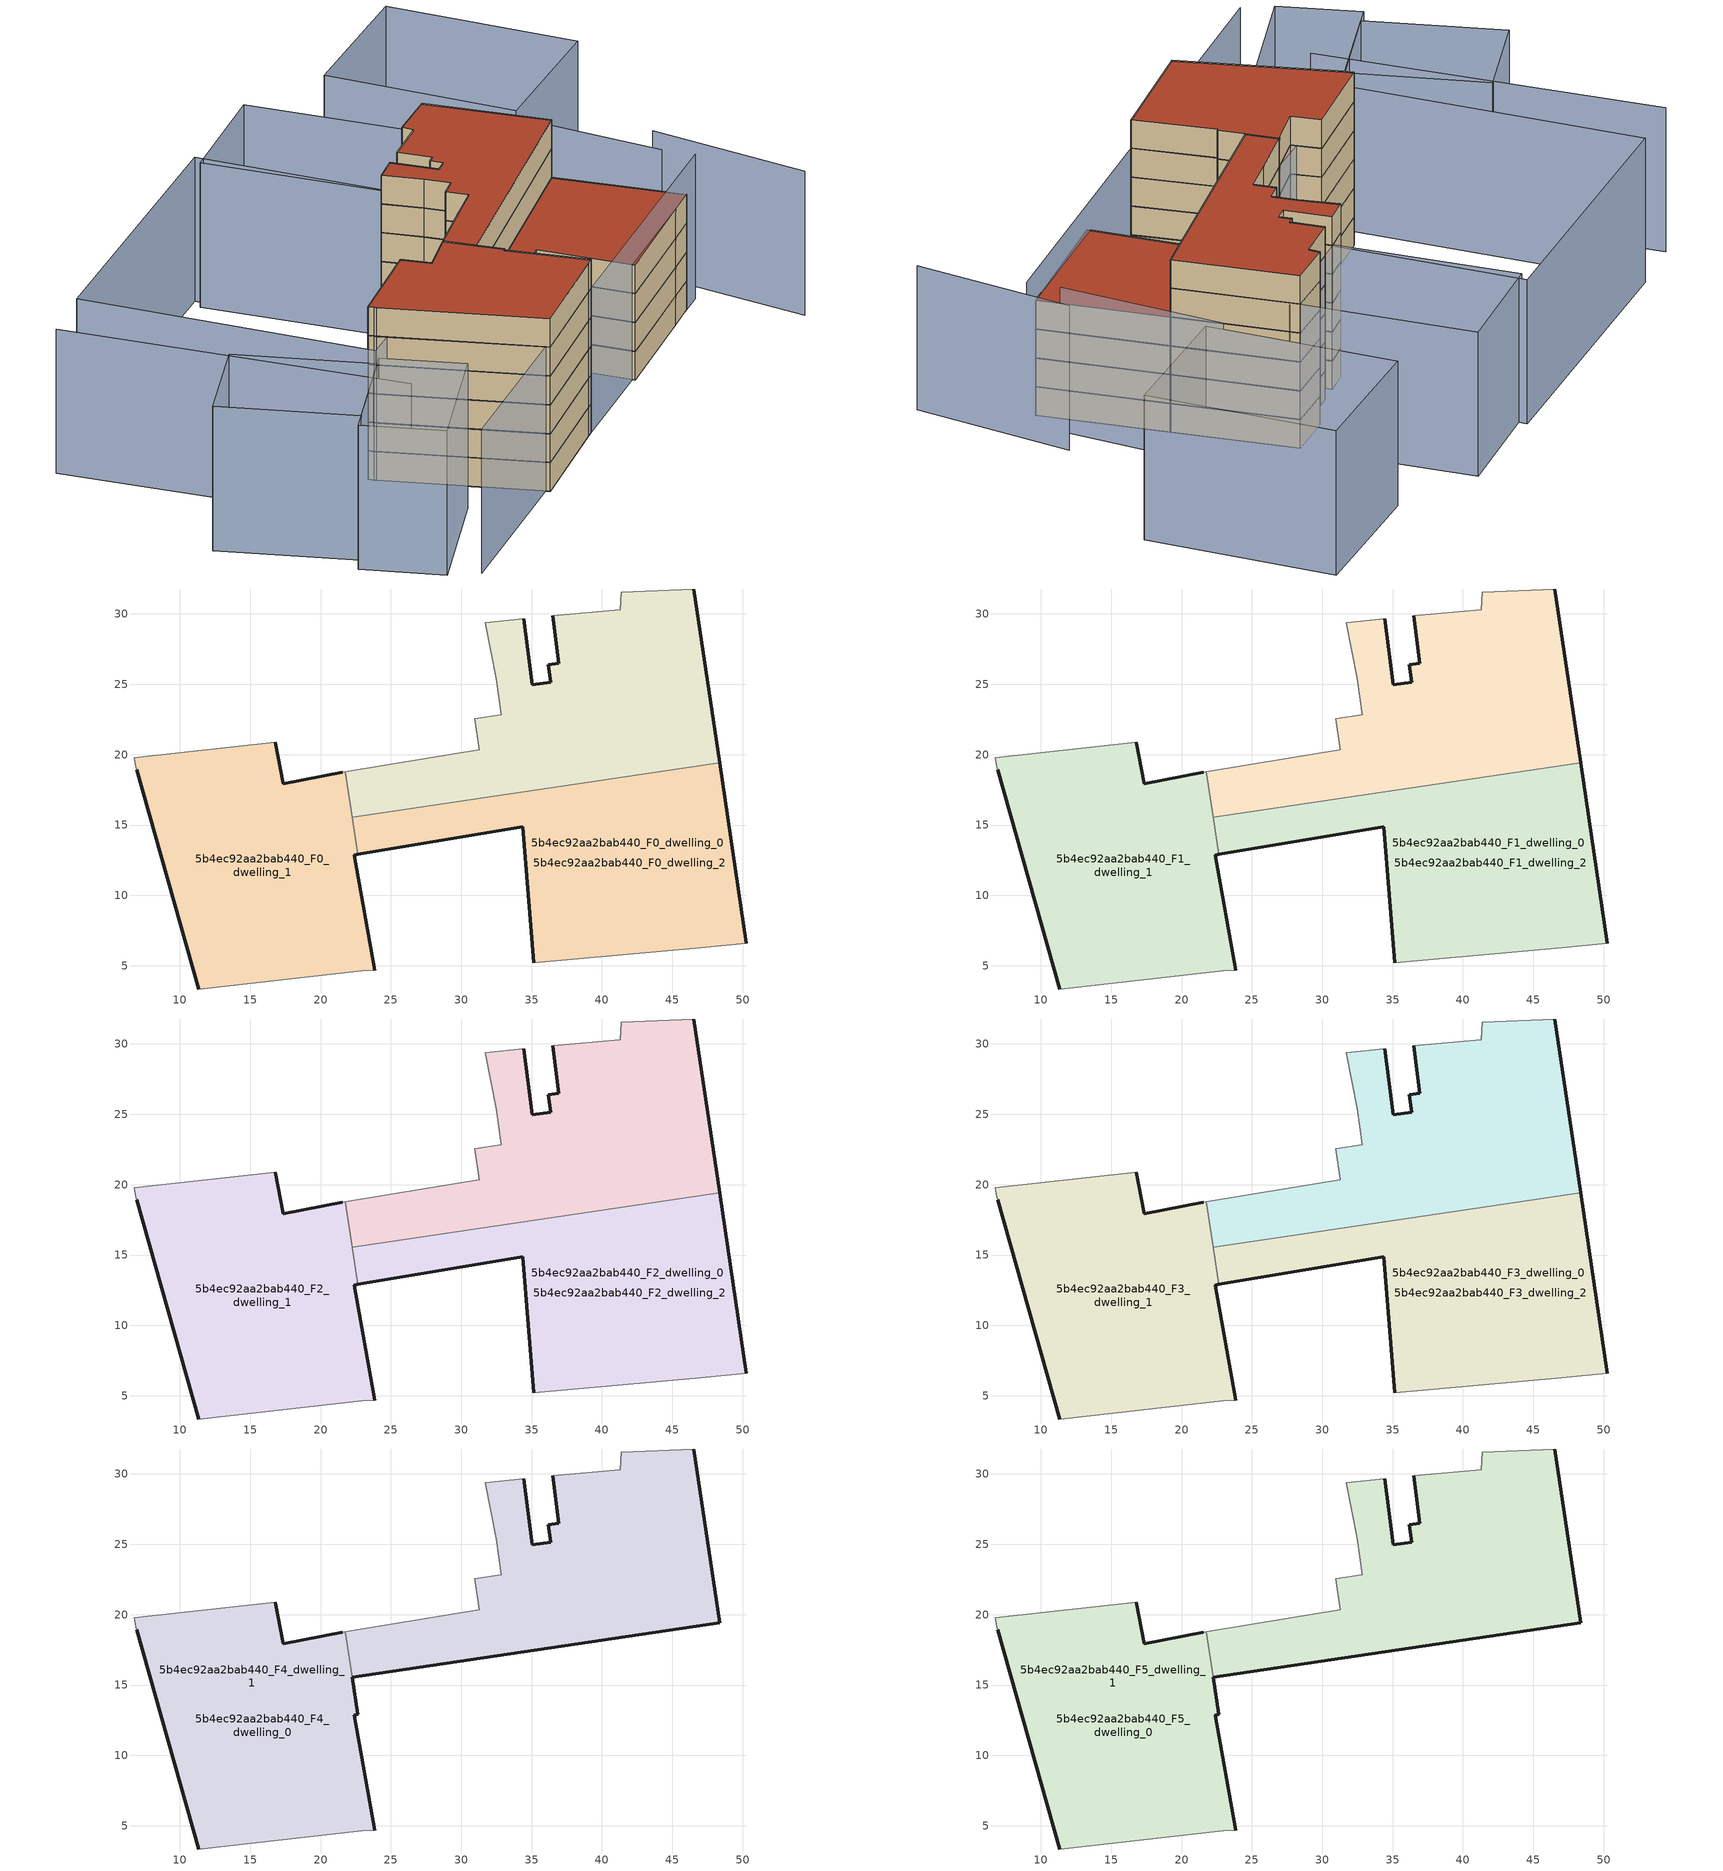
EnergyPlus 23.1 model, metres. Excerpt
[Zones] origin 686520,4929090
5b4ec92aa2bab440_F0_dwelling_0
 floor ground (EU_floor_Construction): 48.36,19.44 46.54,31.78 41.38,31.54 41.31,30.3 36.5,29.88 36.94,26.5 36.19,26.39 36.36,25.14 35.04,24.97 34.42,29.66 31.69,29.37 32.49,25.39 32.86,22.83 30.98,22.55 31.3,20.35 27.57,19.74 21.76,18.78 22.24,15.57 z0; 23.85,4.7 22.4,12.87 22.63,12.91 21.76,18.78 21.53,18.74 17.35,17.94 16.79,20.89 6.75,19.79 6.88,19.16 6.93,18.93 11.33,3.35 22.97,4.63 z0; 50.27,6.62 48.36,19.44 22.24,15.57 22.63,12.91 34.36,14.87 35.15,5.21 47.02,6.29 z0
 wall outside (EU_wall_Construction): 11.33,3.35 6.93,18.93 / 16.79,20.89 17.35,17.94 21.53,18.74 / 22.63,12.91 22.4,12.87 23.85,4.7 z0:3
 wall adiabatic (EU_wall_Construction): 6.93,18.93 6.88,19.16 6.75,19.79 16.79,20.89 / 21.53,18.74 21.76,18.78 / 23.85,4.7 22.97,4.63 11.33,3.35 z0:3
 wall to 5b4ec92aa2bab440_F0_dwelling_1 (EU_wall_Construction): 21.76,18.78 22.24,15.57 z0:3
 wall to 5b4ec92aa2bab440_F0_dwelling_2 (EU_wall_Construction): 22.24,15.57 22.63,12.91 z0:3
5b4ec92aa2bab440_F0_dwelling_1
 floor ground (EU_floor_Construction): 48.36,19.44 46.54,31.78 41.38,31.54 41.31,30.3 36.5,29.88 36.94,26.5 36.19,26.39 36.36,25.14 35.04,24.97 34.42,29.66 31.69,29.37 32.49,25.39 32.86,22.83 30.98,22.55 31.3,20.35 27.57,19.74 21.76,18.78 22.24,15.57 z0; 23.85,4.7 22.4,12.87 22.63,12.91 21.76,18.78 21.53,18.74 17.35,17.94 16.79,20.89 6.75,19.79 6.88,19.16 6.93,18.93 11.33,3.35 22.97,4.63 z0
 wall outside (EU_wall_Construction): 46.54,31.78 48.36,19.44 / 34.43,29.66 35.04,24.97 36.36,25.14 36.19,26.39 36.94,26.5 36.5,29.88 z0:3
 wall adiabatic (EU_wall_Construction): 36.5,29.88 41.31,30.3 41.38,31.54 46.54,31.78 / 21.76,18.78 27.57,19.74 31.3,20.35 30.98,22.55 32.86,22.83 32.49,25.39 31.69,29.37 34.43,29.66 z0:3
 wall to 5b4ec92aa2bab440_F0_dwelling_2 (EU_wall_Construction): 48.36,19.44 22.24,15.57 z0:3
5b4ec92aa2bab440_F0_dwelling_2
 floor ground (EU_floor_Construction): 23.85,4.7 22.4,12.87 22.63,12.91 21.76,18.78 21.53,18.74 17.35,17.94 16.79,20.89 6.75,19.79 6.88,19.16 6.93,18.93 11.33,3.35 22.97,4.63 z0; 50.27,6.62 48.36,19.44 22.24,15.57 22.63,12.91 34.36,14.87 35.15,5.21 47.02,6.29 z0
 wall outside (EU_wall_Construction): 35.15,5.21 34.36,14.87 22.63,12.91 / 48.36,19.44 50.27,6.62 z0:3
 wall adiabatic (EU_wall_Construction): 50.27,6.62 47.02,6.29 35.15,5.21 z0:3
5b4ec92aa2bab440_F1_dwelling_0
 floor to 5b4ec92aa2bab440_F0_dwelling_0 (EU_floor_Construction): 23.85,4.7 22.4,12.87 22.63,12.91 21.76,18.78 21.53,18.74 17.35,17.94 16.79,20.89 6.75,19.79 6.88,19.16 6.93,18.93 11.33,3.35 22.97,4.63 z3
 floor adiabatic (EU_floor_Construction): 50.27,6.62 48.36,19.44 22.24,15.57 22.63,12.91 34.36,14.87 35.15,5.21 47.02,6.29 z3; 48.36,19.44 46.54,31.78 41.38,31.54 41.31,30.3 36.5,29.88 36.94,26.5 36.19,26.39 36.36,25.14 35.04,24.97 34.42,29.66 31.69,29.37 32.49,25.39 32.86,22.83 30.98,22.55 31.3,20.35 27.57,19.74 21.76,18.78 22.24,15.57 z3
 wall outside (EU_wall_Construction): 11.33,3.35 6.93,18.93 / 16.79,20.89 17.35,17.94 21.53,18.74 / 22.63,12.91 22.4,12.87 23.85,4.7 z3:6
 wall adiabatic (EU_wall_Construction): 6.93,18.93 6.88,19.16 6.75,19.79 16.79,20.89 / 21.53,18.74 21.76,18.78 / 23.85,4.7 22.97,4.63 11.33,3.35 z3:6
 wall to 5b4ec92aa2bab440_F1_dwelling_1 (EU_wall_Construction): 21.76,18.78 22.24,15.57 z3:6
 wall to 5b4ec92aa2bab440_F1_dwelling_2 (EU_wall_Construction): 22.24,15.57 22.63,12.91 z3:6
5b4ec92aa2bab440_F1_dwelling_1
 floor to 5b4ec92aa2bab440_F0_dwelling_1 (EU_floor_Construction): 48.36,19.44 46.54,31.78 41.38,31.54 41.31,30.3 36.5,29.88 36.94,26.5 36.19,26.39 36.36,25.14 35.04,24.97 34.42,29.66 31.69,29.37 32.49,25.39 32.86,22.83 30.98,22.55 31.3,20.35 27.57,19.74 21.76,18.78 22.24,15.57 z3
 floor adiabatic (EU_floor_Construction): 23.85,4.7 22.4,12.87 22.63,12.91 21.76,18.78 21.53,18.74 17.35,17.94 16.79,20.89 6.75,19.79 6.88,19.16 6.93,18.93 11.33,3.35 22.97,4.63 z3
 wall outside (EU_wall_Construction): 46.54,31.78 48.36,19.44 / 34.43,29.66 35.04,24.97 36.36,25.14 36.19,26.39 36.94,26.5 36.5,29.88 z3:6
 wall adiabatic (EU_wall_Construction): 36.5,29.88 41.31,30.3 41.38,31.54 46.54,31.78 / 21.76,18.78 27.57,19.74 31.3,20.35 30.98,22.55 32.86,22.83 32.49,25.39 31.69,29.37 34.43,29.66 z3:6
 wall to 5b4ec92aa2bab440_F1_dwelling_2 (EU_wall_Construction): 48.36,19.44 22.24,15.57 z3:6
5b4ec92aa2bab440_F1_dwelling_2
 floor to 5b4ec92aa2bab440_F0_dwelling_2 (EU_floor_Construction): 23.85,4.7 22.4,12.87 22.63,12.91 21.76,18.78 21.53,18.74 17.35,17.94 16.79,20.89 6.75,19.79 6.88,19.16 6.93,18.93 11.33,3.35 22.97,4.63 z3; 50.27,6.62 48.36,19.44 22.24,15.57 22.63,12.91 34.36,14.87 35.15,5.21 47.02,6.29 z3
 wall outside (EU_wall_Construction): 35.15,5.21 34.36,14.87 22.63,12.91 / 48.36,19.44 50.27,6.62 z3:6
 wall adiabatic (EU_wall_Construction): 50.27,6.62 47.02,6.29 35.15,5.21 z3:6
5b4ec92aa2bab440_F2_dwelling_0
 floor to 5b4ec92aa2bab440_F1_dwelling_0 (EU_floor_Construction): 23.85,4.7 22.4,12.87 22.63,12.91 21.76,18.78 21.53,18.74 17.35,17.94 16.79,20.89 6.75,19.79 6.88,19.16 6.93,18.93 11.33,3.35 22.97,4.63 z6
 floor adiabatic (EU_floor_Construction): 50.27,6.62 48.36,19.44 22.24,15.57 22.63,12.91 34.36,14.87 35.15,5.21 47.02,6.29 z6; 48.36,19.44 46.54,31.78 41.38,31.54 41.31,30.3 36.5,29.88 36.94,26.5 36.19,26.39 36.36,25.14 35.04,24.97 34.42,29.66 31.69,29.37 32.49,25.39 32.86,22.83 30.98,22.55 31.3,20.35 27.57,19.74 21.76,18.78 22.24,15.57 z6
 wall outside (EU_wall_Construction): 11.33,3.35 6.93,18.93 / 16.79,20.89 17.35,17.94 21.53,18.74 / 22.63,12.91 22.4,12.87 23.85,4.7 z6:9
 wall adiabatic (EU_wall_Construction): 6.93,18.93 6.88,19.16 6.75,19.79 16.79,20.89 / 21.53,18.74 21.76,18.78 / 23.85,4.7 22.97,4.63 11.33,3.35 z6:9
 wall to 5b4ec92aa2bab440_F2_dwelling_1 (EU_wall_Construction): 21.76,18.78 22.24,15.57 z6:9
 wall to 5b4ec92aa2bab440_F2_dwelling_2 (EU_wall_Construction): 22.24,15.57 22.63,12.91 z6:9
5b4ec92aa2bab440_F2_dwelling_1
 floor to 5b4ec92aa2bab440_F1_dwelling_1 (EU_floor_Construction): 48.36,19.44 46.54,31.78 41.38,31.54 41.31,30.3 36.5,29.88 36.94,26.5 36.19,26.39 36.36,25.14 35.04,24.97 34.42,29.66 31.69,29.37 32.49,25.39 32.86,22.83 30.98,22.55 31.3,20.35 27.57,19.74 21.76,18.78 22.24,15.57 z6
 floor adiabatic (EU_floor_Construction): 23.85,4.7 22.4,12.87 22.63,12.91 21.76,18.78 21.53,18.74 17.35,17.94 16.79,20.89 6.75,19.79 6.88,19.16 6.93,18.93 11.33,3.35 22.97,4.63 z6
 wall outside (EU_wall_Construction): 46.54,31.78 48.36,19.44 / 34.43,29.66 35.04,24.97 36.36,25.14 36.19,26.39 36.94,26.5 36.5,29.88 z6:9
 wall adiabatic (EU_wall_Construction): 36.5,29.88 41.31,30.3 41.38,31.54 46.54,31.78 / 21.76,18.78 27.57,19.74 31.3,20.35 30.98,22.55 32.86,22.83 32.49,25.39 31.69,29.37 34.43,29.66 z6:9
 wall to 5b4ec92aa2bab440_F2_dwelling_2 (EU_wall_Construction): 48.36,19.44 22.24,15.57 z6:9
5b4ec92aa2bab440_F2_dwelling_2
 floor to 5b4ec92aa2bab440_F1_dwelling_2 (EU_floor_Construction): 23.85,4.7 22.4,12.87 22.63,12.91 21.76,18.78 21.53,18.74 17.35,17.94 16.79,20.89 6.75,19.79 6.88,19.16 6.93,18.93 11.33,3.35 22.97,4.63 z6; 50.27,6.62 48.36,19.44 22.24,15.57 22.63,12.91 34.36,14.87 35.15,5.21 47.02,6.29 z6
 wall outside (EU_wall_Construction): 35.15,5.21 34.36,14.87 22.63,12.91 / 48.36,19.44 50.27,6.62 z6:9
 wall adiabatic (EU_wall_Construction): 50.27,6.62 47.02,6.29 35.15,5.21 z6:9
5b4ec92aa2bab440_F3_dwelling_0
 floor to 5b4ec92aa2bab440_F2_dwelling_0 (EU_floor_Construction): 23.85,4.7 22.4,12.87 22.63,12.91 21.76,18.78 21.53,18.74 17.35,17.94 16.79,20.89 6.75,19.79 6.88,19.16 6.93,18.93 11.33,3.35 22.97,4.63 z9
 floor adiabatic (EU_floor_Construction): 50.27,6.62 48.36,19.44 22.24,15.57 22.63,12.91 34.36,14.87 35.15,5.21 47.02,6.29 z9; 48.36,19.44 46.54,31.78 41.38,31.54 41.31,30.3 36.5,29.88 36.94,26.5 36.19,26.39 36.36,25.14 35.04,24.97 34.42,29.66 31.69,29.37 32.49,25.39 32.86,22.83 30.98,22.55 31.3,20.35 27.57,19.74 21.76,18.78 22.24,15.57 z9
 wall outside (EU_wall_Construction): 11.33,3.35 6.93,18.93 / 16.79,20.89 17.35,17.94 21.53,18.74 / 22.63,12.91 22.4,12.87 23.85,4.7 z9:12
 wall adiabatic (EU_wall_Construction): 6.93,18.93 6.88,19.16 6.75,19.79 16.79,20.89 / 21.53,18.74 21.76,18.78 / 23.85,4.7 22.97,4.63 11.33,3.35 z9:12
 wall to 5b4ec92aa2bab440_F3_dwelling_1 (EU_wall_Construction): 21.76,18.78 22.24,15.57 z9:12
 wall to 5b4ec92aa2bab440_F3_dwelling_2 (EU_wall_Construction): 22.24,15.57 22.63,12.91 z9:12
 roof outside (EU_floor_Construction): 48.36,19.44 50.27,6.62 47.02,6.29 35.15,5.21 34.36,14.87 22.63,12.91 22.24,15.57 z12
5b4ec92aa2bab440_F3_dwelling_1
 floor to 5b4ec92aa2bab440_F2_dwelling_1 (EU_floor_Construction): 48.36,19.44 46.54,31.78 41.38,31.54 41.31,30.3 36.5,29.88 36.94,26.5 36.19,26.39 36.36,25.14 35.04,24.97 34.42,29.66 31.69,29.37 32.49,25.39 32.86,22.83 30.98,22.55 31.3,20.35 27.57,19.74 21.76,18.78 22.24,15.57 z9
 floor adiabatic (EU_floor_Construction): 23.85,4.7 22.4,12.87 22.63,12.91 21.76,18.78 21.53,18.74 17.35,17.94 16.79,20.89 6.75,19.79 6.88,19.16 6.93,18.93 11.33,3.35 22.97,4.63 z9
 wall outside (EU_wall_Construction): 46.54,31.78 48.36,19.44 / 34.43,29.66 35.04,24.97 36.36,25.14 36.19,26.39 36.94,26.5 36.5,29.88 z9:12
 wall adiabatic (EU_wall_Construction): 36.5,29.88 41.31,30.3 41.38,31.54 46.54,31.78 / 21.76,18.78 27.57,19.74 31.3,20.35 30.98,22.55 32.86,22.83 32.49,25.39 31.69,29.37 34.43,29.66 z9:12
 wall to 5b4ec92aa2bab440_F3_dwelling_2 (EU_wall_Construction): 48.36,19.44 22.24,15.57 z9:12
5b4ec92aa2bab440_F3_dwelling_2
 floor to 5b4ec92aa2bab440_F2_dwelling_2 (EU_floor_Construction): 23.85,4.7 22.4,12.87 22.63,12.91 21.76,18.78 21.53,18.74 17.35,17.94 16.79,20.89 6.75,19.79 6.88,19.16 6.93,18.93 11.33,3.35 22.97,4.63 z9; 50.27,6.62 48.36,19.44 22.24,15.57 22.63,12.91 34.36,14.87 35.15,5.21 47.02,6.29 z9
 wall outside (EU_wall_Construction): 35.15,5.21 34.36,14.87 22.63,12.91 / 48.36,19.44 50.27,6.62 z9:12
 wall adiabatic (EU_wall_Construction): 50.27,6.62 47.02,6.29 35.15,5.21 z9:12
 ceiling adiabatic (EU_roof_Construction): 21.76,18.78 22.63,12.91 22.4,12.87 23.85,4.7 22.97,4.63 11.33,3.35 6.93,18.93 6.88,19.16 6.75,19.79 16.79,20.89 17.35,17.94 21.53,18.74 z12
 roof outside (EU_roof_Construction): 48.36,19.44 50.27,6.62 47.02,6.29 35.15,5.21 34.36,14.87 22.63,12.91 22.24,15.57 z12
5b4ec92aa2bab440_F4_dwelling_0
 floor to 5b4ec92aa2bab440_F3_dwelling_0 (EU_floor_Construction): 23.85,4.7 22.4,12.87 22.63,12.91 21.76,18.78 21.53,18.74 17.35,17.94 16.79,20.89 6.75,19.79 6.88,19.16 6.93,18.93 11.33,3.35 22.97,4.63 z12
 floor adiabatic (EU_floor_Construction): 48.36,19.44 46.54,31.78 41.38,31.54 41.31,30.3 36.5,29.88 36.94,26.5 36.19,26.39 36.36,25.14 35.04,24.97 34.42,29.66 31.69,29.37 32.49,25.39 32.86,22.83 30.98,22.55 31.3,20.35 27.57,19.74 21.76,18.78 22.24,15.57 z12
 wall outside (EU_wall_Construction): 11.33,3.35 6.93,18.93 / 16.79,20.89 17.35,17.94 21.53,18.74 / 22.24,15.57 22.63,12.91 22.4,12.87 23.85,4.7 z12:15
 wall adiabatic (EU_wall_Construction): 6.93,18.93 6.88,19.16 6.75,19.79 16.79,20.89 / 21.53,18.74 21.76,18.78 / 23.85,4.7 22.97,4.63 11.33,3.35 z12:15
 wall to 5b4ec92aa2bab440_F4_dwelling_1 (EU_wall_Construction): 21.76,18.78 22.24,15.57 z12:15
5b4ec92aa2bab440_F4_dwelling_1
 floor to 5b4ec92aa2bab440_F3_dwelling_1 (EU_floor_Construction): 48.36,19.44 46.54,31.78 41.38,31.54 41.31,30.3 36.5,29.88 36.94,26.5 36.19,26.39 36.36,25.14 35.04,24.97 34.42,29.66 31.69,29.37 32.49,25.39 32.86,22.83 30.98,22.55 31.3,20.35 27.57,19.74 21.76,18.78 22.24,15.57 z12; 23.85,4.7 22.4,12.87 22.63,12.91 21.76,18.78 21.53,18.74 17.35,17.94 16.79,20.89 6.75,19.79 6.88,19.16 6.93,18.93 11.33,3.35 22.97,4.63 z12
 wall outside (EU_wall_Construction): 46.54,31.78 48.36,19.44 22.24,15.57 / 34.43,29.66 35.04,24.97 36.36,25.14 36.19,26.39 36.94,26.5 36.5,29.88 z12:15
 wall adiabatic (EU_wall_Construction): 36.5,29.88 41.31,30.3 41.38,31.54 46.54,31.78 / 21.76,18.78 27.57,19.74 31.3,20.35 30.98,22.55 32.86,22.83 32.49,25.39 31.69,29.37 34.43,29.66 z12:15
5b4ec92aa2bab440_F5_dwelling_0
 floor adiabatic (EU_floor_Construction): 23.85,4.7 22.4,12.87 22.63,12.91 21.76,18.78 21.53,18.74 17.35,17.94 16.79,20.89 6.75,19.79 6.88,19.16 6.93,18.93 11.33,3.35 22.97,4.63 z15; 48.36,19.44 46.54,31.78 41.38,31.54 41.31,30.3 36.5,29.88 36.94,26.5 36.19,26.39 36.36,25.14 35.04,24.97 34.42,29.66 31.69,29.37 32.49,25.39 32.86,22.83 30.98,22.55 31.3,20.35 27.57,19.74 21.76,18.78 22.24,15.57 z15
 wall outside (EU_wall_Construction): 11.33,3.35 6.93,18.93 / 16.79,20.89 17.35,17.94 21.53,18.74 / 22.24,15.57 22.63,12.91 22.4,12.87 23.85,4.7 z15:18
 wall adiabatic (EU_wall_Construction): 6.93,18.93 6.88,19.16 6.75,19.79 16.79,20.89 / 21.53,18.74 21.76,18.78 / 23.85,4.7 22.97,4.63 11.33,3.35 z15:18
 wall to 5b4ec92aa2bab440_F5_dwelling_1 (EU_wall_Construction): 21.76,18.78 22.24,15.57 z15:18
 roof outside (EU_roof_Construction): 21.76,18.78 22.63,12.91 22.4,12.87 23.85,4.7 22.97,4.63 11.33,3.35 6.93,18.93 6.88,19.16 6.75,19.79 16.79,20.89 17.35,17.94 21.53,18.74 z18; 46.54,31.78 48.36,19.44 22.24,15.57 21.76,18.78 27.57,19.74 31.3,20.35 30.98,22.55 32.86,22.83 32.49,25.39 31.69,29.37 34.42,29.66 35.04,24.97 36.36,25.14 36.19,26.39 36.94,26.5 36.5,29.88 41.31,30.3 41.38,31.54 z18
5b4ec92aa2bab440_F5_dwelling_1
 floor to 5b4ec92aa2bab440_F4_dwelling_1 (EU_floor_Construction): 48.36,19.44 46.54,31.78 41.38,31.54 41.31,30.3 36.5,29.88 36.94,26.5 36.19,26.39 36.36,25.14 35.04,24.97 34.42,29.66 31.69,29.37 32.49,25.39 32.86,22.83 30.98,22.55 31.3,20.35 27.57,19.74 21.76,18.78 22.24,15.57 z15; 23.85,4.7 22.4,12.87 22.63,12.91 21.76,18.78 21.53,18.74 17.35,17.94 16.79,20.89 6.75,19.79 6.88,19.16 6.93,18.93 11.33,3.35 22.97,4.63 z15
 wall outside (EU_wall_Construction): 46.54,31.78 48.36,19.44 22.24,15.57 / 34.43,29.66 35.04,24.97 36.36,25.14 36.19,26.39 36.94,26.5 36.5,29.88 z15:18
 wall adiabatic (EU_wall_Construction): 36.5,29.88 41.31,30.3 41.38,31.54 46.54,31.78 / 21.76,18.78 27.57,19.74 31.3,20.35 30.98,22.55 32.86,22.83 32.49,25.39 31.69,29.37 34.43,29.66 z15:18
 roof outside (EU_roof_Construction): 21.76,18.78 22.63,12.91 22.4,12.87 23.85,4.7 22.97,4.63 11.33,3.35 6.93,18.93 6.88,19.16 6.75,19.79 16.79,20.89 17.35,17.94 21.53,18.74 z18; 46.54,31.78 48.36,19.44 22.24,15.57 21.76,18.78 27.57,19.74 31.3,20.35 30.98,22.55 32.86,22.83 32.49,25.39 31.69,29.37 34.42,29.66 35.04,24.97 36.36,25.14 36.19,26.39 36.94,26.5 36.5,29.88 41.31,30.3 41.38,31.54 z18
shading: 53.56,-3.88 55.4,12.27 / -6.37,2.49 52.59,6.78 / -3.62,46.72 -0.56,12.17 / 52.24,9.98 52.87,26.75 / -10.22,13.3 2.96,16.99 / 2.96,16.99 5.21,8.98 / 5.21,8.98 -7.98,5.29 / -7.98,5.29 -10.22,13.3 / 1.88,16.66 -8.42,13.79 / -8.42,13.79 -12.15,27.16 / -12.15,27.16 -1.85,30.03 / -1.85,30.03 1.88,16.66 / 2.82,47.46 33.48,48.96 / 33.48,48.96 34.93,19.39 / 34.93,19.39 4.26,17.89 / 4.26,17.89 2.82,47.46 / 69.24,25.96 54.05,25.51 / 54.05,25.51 53.49,44.65 / 53.49,44.65 68.67,45.1 / 68.67,45.1 69.24,25.96 / 46.63,30.76 34.23,29.69 / 34.23,29.69 32.65,48.04 / 32.65,48.04 45.04,49.11 / 45.04,49.11 46.63,30.76 z0:15
[Building]
EU S2 Campaign: North Axis=0; Terrain=City; Solar Distribution=FullExterior
[Site:Location]
Bologna: Latitude=44.5; Longitude=11.25; Time Zone=1; Elevation=37
[SizingPeriod:WeatherFileDays]
AnnualSizingPeriod: Begin Month=1; Begin Day of Month=1; End Month=12; End Day of Month=31; Day of Week for Start Day=Monday; Use Weather File Daylight Saving Period=No; Use Weather File Rain and Snow Indicators=No
[MATERIAL]
EU_InternalMass_Material: Roughness=MediumRough; Thickness=0.1; Conductivity=1; Density=1800; Specific Heat=900; Thermal Absorptance=0.9; Solar Absorptance=0.7; Visible Absorptance=0.7
[MATERIAL:NOMASS] Roughness=MediumRough; Thermal Absorptance=0.9; Solar Absorptance=0.7; Visible Absorptance=0.7
Name | Thermal Resistance
EU_wall_NoMass | 0.905828
EU_roof_NoMass | 0.37593
EU_floor_NoMass | 0.67114
[CONSTRUCTION]
EU_wall_Construction: EU_wall_NoMass
EU_roof_Construction: EU_roof_NoMass
EU_floor_Construction: EU_floor_NoMass
EU_InternalMass_Construction: EU_InternalMass_Material
[ZONE] Type=1; Multiplier=1; Ceiling Height=autocalculate; Floor Area=autocalculate; Part of Total Floor Area=Yes
Name | Volume
5b4ec92aa2bab440_F0_dwelling_0; 5b4ec92aa2bab440_F1_dwelling_0; 5b4ec92aa2bab440_F2_dwelling_0; 5b4ec92aa2bab440_F3_dwelling_0 | 1949.67
5b4ec92aa2bab440_F4_dwelling_0; 5b4ec92aa2bab440_F5_dwelling_0; 5b4ec92aa2bab440_F0_dwelling_1; 5b4ec92aa2bab440_F1_dwelling_1; 5b4ec92aa2bab440_F2_dwelling_1; 5b4ec92aa2bab440_F3_dwelling_1; 5b4ec92aa2bab440_F4_dwelling_1; 5b4ec92aa2bab440_F5_dwelling_1 | 1299.77
5b4ec92aa2bab440_F0_dwelling_2; 5b4ec92aa2bab440_F1_dwelling_2; 5b4ec92aa2bab440_F2_dwelling_2; 5b4ec92aa2bab440_F3_dwelling_2 | 1299.79
[INTERNALMASS] Construction=EU_InternalMass_Construction
Name | Zone or ZoneList | Surface Area
5b4ec92aa2bab440_F0_dwelling_0_EU_InternalMass | 5b4ec92aa2bab440_F0_dwelling_0 | 216.631
5b4ec92aa2bab440_F0_dwelling_1_EU_InternalMass | 5b4ec92aa2bab440_F0_dwelling_1 | 216.628
5b4ec92aa2bab440_F0_dwelling_2_EU_InternalMass | 5b4ec92aa2bab440_F0_dwelling_2 | 216.634
5b4ec92aa2bab440_F1_dwelling_0_EU_InternalMass | 5b4ec92aa2bab440_F1_dwelling_0 | 216.631
5b4ec92aa2bab440_F1_dwelling_1_EU_InternalMass | 5b4ec92aa2bab440_F1_dwelling_1 | 216.628
5b4ec92aa2bab440_F1_dwelling_2_EU_InternalMass | 5b4ec92aa2bab440_F1_dwelling_2 | 216.634
5b4ec92aa2bab440_F2_dwelling_0_EU_InternalMass | 5b4ec92aa2bab440_F2_dwelling_0 | 216.631
5b4ec92aa2bab440_F2_dwelling_1_EU_InternalMass | 5b4ec92aa2bab440_F2_dwelling_1 | 216.628
5b4ec92aa2bab440_F2_dwelling_2_EU_InternalMass | 5b4ec92aa2bab440_F2_dwelling_2 | 216.634
5b4ec92aa2bab440_F3_dwelling_0_EU_InternalMass | 5b4ec92aa2bab440_F3_dwelling_0 | 216.631
5b4ec92aa2bab440_F3_dwelling_1_EU_InternalMass | 5b4ec92aa2bab440_F3_dwelling_1 | 216.628
5b4ec92aa2bab440_F3_dwelling_2_EU_InternalMass | 5b4ec92aa2bab440_F3_dwelling_2 | 216.634
5b4ec92aa2bab440_F4_dwelling_0_EU_InternalMass | 5b4ec92aa2bab440_F4_dwelling_0 | 314.194
5b4ec92aa2bab440_F4_dwelling_1_EU_InternalMass | 5b4ec92aa2bab440_F4_dwelling_1 | 335.698
5b4ec92aa2bab440_F5_dwelling_0_EU_InternalMass | 5b4ec92aa2bab440_F5_dwelling_0 | 314.194
5b4ec92aa2bab440_F5_dwelling_1_EU_InternalMass | 5b4ec92aa2bab440_F5_dwelling_1 | 335.698
[OTHEREQUIPMENT] Fuel Type=Electricity; Design Level Calculation Method=Watts/Area; Power per Zone Floor Area=1; Fraction Latent=0; Fraction Radiant=0; Fraction Lost=0; Carbon Dioxide Generation Rate=0; EndUse Subcategory=EU_Step8_InternalGains
Name | Zone or ZoneList or Space or SpaceList | Schedule
EU_Step8_InternalGain_5b4ec92aa2bab440_F0_dwelling_0_f000 | 5b4ec92aa2bab440_F0_dwelling_0 | EU_Step8_GainSchedule_5b4ec92aa2bab440_F0_dwelling_0_f000
EU_Step8_InternalGain_5b4ec92aa2bab440_F0_dwelling_1_f000 | 5b4ec92aa2bab440_F0_dwelling_1 | EU_Step8_GainSchedule_5b4ec92aa2bab440_F0_dwelling_1_f000
EU_Step8_InternalGain_5b4ec92aa2bab440_F0_dwelling_2_f000 | 5b4ec92aa2bab440_F0_dwelling_2 | EU_Step8_GainSchedule_5b4ec92aa2bab440_F0_dwelling_2_f000
EU_Step8_InternalGain_5b4ec92aa2bab440_F1_dwelling_0_f000 | 5b4ec92aa2bab440_F1_dwelling_0 | EU_Step8_GainSchedule_5b4ec92aa2bab440_F1_dwelling_0_f000
EU_Step8_InternalGain_5b4ec92aa2bab440_F1_dwelling_1_f000 | 5b4ec92aa2bab440_F1_dwelling_1 | EU_Step8_GainSchedule_5b4ec92aa2bab440_F1_dwelling_1_f000
EU_Step8_InternalGain_5b4ec92aa2bab440_F1_dwelling_2_f000 | 5b4ec92aa2bab440_F1_dwelling_2 | EU_Step8_GainSchedule_5b4ec92aa2bab440_F1_dwelling_2_f000
EU_Step8_InternalGain_5b4ec92aa2bab440_F2_dwelling_0_f000 | 5b4ec92aa2bab440_F2_dwelling_0 | EU_Step8_GainSchedule_5b4ec92aa2bab440_F2_dwelling_0_f000
EU_Step8_InternalGain_5b4ec92aa2bab440_F2_dwelling_1_f000 | 5b4ec92aa2bab440_F2_dwelling_1 | EU_Step8_GainSchedule_5b4ec92aa2bab440_F2_dwelling_1_f000
EU_Step8_InternalGain_5b4ec92aa2bab440_F2_dwelling_2_f000 | 5b4ec92aa2bab440_F2_dwelling_2 | EU_Step8_GainSchedule_5b4ec92aa2bab440_F2_dwelling_2_f000
EU_Step8_InternalGain_5b4ec92aa2bab440_F3_dwelling_0_f000 | 5b4ec92aa2bab440_F3_dwelling_0 | EU_Step8_GainSchedule_5b4ec92aa2bab440_F3_dwelling_0_f000
EU_Step8_InternalGain_5b4ec92aa2bab440_F3_dwelling_1_f000 | 5b4ec92aa2bab440_F3_dwelling_1 | EU_Step8_GainSchedule_5b4ec92aa2bab440_F3_dwelling_1_f000
EU_Step8_InternalGain_5b4ec92aa2bab440_F3_dwelling_2_f000 | 5b4ec92aa2bab440_F3_dwelling_2 | EU_Step8_GainSchedule_5b4ec92aa2bab440_F3_dwelling_2_f000
EU_Step8_InternalGain_5b4ec92aa2bab440_F4_dwelling_0_f000 | 5b4ec92aa2bab440_F4_dwelling_0 | EU_Step8_GainSchedule_5b4ec92aa2bab440_F4_dwelling_0_f000
EU_Step8_InternalGain_5b4ec92aa2bab440_F4_dwelling_1_f000 | 5b4ec92aa2bab440_F4_dwelling_1 | EU_Step8_GainSchedule_5b4ec92aa2bab440_F4_dwelling_1_f000
EU_Step8_InternalGain_5b4ec92aa2bab440_F5_dwelling_0_f000 | 5b4ec92aa2bab440_F5_dwelling_0 | EU_Step8_GainSchedule_5b4ec92aa2bab440_F5_dwelling_0_f000
EU_Step8_InternalGain_5b4ec92aa2bab440_F5_dwelling_1_f000 | 5b4ec92aa2bab440_F5_dwelling_1 | EU_Step8_GainSchedule_5b4ec92aa2bab440_F5_dwelling_1_f000
[ZONEVENTILATION:DESIGNFLOWRATE] Schedule=EU_AlwaysOn; Design Flow Rate Calculation Method=AirChanges/Hour; Air Changes per Hour=0.73129; Ventilation Type=Natural; Fan Pressure Rise=0; Fan Total Efficiency=1; Constant Term Coefficient=1; Temperature Term Coefficient=0; Velocity Term Coefficient=0; Velocity Squared Term Coefficient=0; Minimum Indoor Temperature=-100; Maximum Indoor Temperature=100; Delta Temperature=-100; Minimum Outdoor Temperature=-100; Maximum Outdoor Temperature=100; Maximum Wind Speed=40
Name | Zone or ZoneList or Space or SpaceList
EU_ConstantAir_5b4ec92aa2bab440_F0_dwelling_0 | 5b4ec92aa2bab440_F0_dwelling_0
EU_ConstantAir_5b4ec92aa2bab440_F0_dwelling_1 | 5b4ec92aa2bab440_F0_dwelling_1
EU_ConstantAir_5b4ec92aa2bab440_F0_dwelling_2 | 5b4ec92aa2bab440_F0_dwelling_2
EU_ConstantAir_5b4ec92aa2bab440_F1_dwelling_0 | 5b4ec92aa2bab440_F1_dwelling_0
EU_ConstantAir_5b4ec92aa2bab440_F1_dwelling_1 | 5b4ec92aa2bab440_F1_dwelling_1
EU_ConstantAir_5b4ec92aa2bab440_F1_dwelling_2 | 5b4ec92aa2bab440_F1_dwelling_2
EU_ConstantAir_5b4ec92aa2bab440_F2_dwelling_0 | 5b4ec92aa2bab440_F2_dwelling_0
EU_ConstantAir_5b4ec92aa2bab440_F2_dwelling_1 | 5b4ec92aa2bab440_F2_dwelling_1
EU_ConstantAir_5b4ec92aa2bab440_F2_dwelling_2 | 5b4ec92aa2bab440_F2_dwelling_2
EU_ConstantAir_5b4ec92aa2bab440_F3_dwelling_0 | 5b4ec92aa2bab440_F3_dwelling_0
EU_ConstantAir_5b4ec92aa2bab440_F3_dwelling_1 | 5b4ec92aa2bab440_F3_dwelling_1
EU_ConstantAir_5b4ec92aa2bab440_F3_dwelling_2 | 5b4ec92aa2bab440_F3_dwelling_2
EU_ConstantAir_5b4ec92aa2bab440_F4_dwelling_0 | 5b4ec92aa2bab440_F4_dwelling_0
EU_ConstantAir_5b4ec92aa2bab440_F4_dwelling_1 | 5b4ec92aa2bab440_F4_dwelling_1
EU_ConstantAir_5b4ec92aa2bab440_F5_dwelling_0 | 5b4ec92aa2bab440_F5_dwelling_0
EU_ConstantAir_5b4ec92aa2bab440_F5_dwelling_1 | 5b4ec92aa2bab440_F5_dwelling_1
[HVACTEMPLATE:THERMOSTAT] Constant Heating Setpoint=20; Constant Cooling Setpoint=50
EU_HeatOnly_5b4ec92aa2bab440_F0_dwelling_0; EU_HeatOnly_5b4ec92aa2bab440_F0_dwelling_1; EU_HeatOnly_5b4ec92aa2bab440_F0_dwelling_2; EU_HeatOnly_5b4ec92aa2bab440_F1_dwelling_0; EU_HeatOnly_5b4ec92aa2bab440_F1_dwelling_1; EU_HeatOnly_5b4ec92aa2bab440_F1_dwelling_2; EU_HeatOnly_5b4ec92aa2bab440_F2_dwelling_0; EU_HeatOnly_5b4ec92aa2bab440_F2_dwelling_1; EU_HeatOnly_5b4ec92aa2bab440_F2_dwelling_2; EU_HeatOnly_5b4ec92aa2bab440_F3_dwelling_0; EU_HeatOnly_5b4ec92aa2bab440_F3_dwelling_1; EU_HeatOnly_5b4ec92aa2bab440_F3_dwelling_2; EU_HeatOnly_5b4ec92aa2bab440_F4_dwelling_0; EU_HeatOnly_5b4ec92aa2bab440_F4_dwelling_1; EU_HeatOnly_5b4ec92aa2bab440_F5_dwelling_0; EU_HeatOnly_5b4ec92aa2bab440_F5_dwelling_1
[HVACTEMPLATE:ZONE:IDEALLOADSAIRSYSTEM] System Availability Schedule=EU_AlwaysOn; Maximum Heating Supply Air Temperature=50; Minimum Cooling Supply Air Temperature=13; Maximum Heating Supply Air Humidity Ratio=0.0156; Minimum Cooling Supply Air Humidity Ratio=0.0077; Heating Limit=NoLimit; Cooling Limit=NoLimit; Heating Availability Schedule=EU_AlwaysOn; Cooling Availability Schedule=EU_CoolingOff; Dehumidification Control Type=ConstantSensibleHeatRatio; Cooling Sensible Heat Ratio=0.7; Dehumidification Setpoint=60; Humidification Control Type=None; Humidification Setpoint=30; Outdoor Air Method=None; Outdoor Air Flow Rate per Person=0.00944; Outdoor Air Flow Rate per Zone Floor Area=0; Outdoor Air Flow Rate per Zone=0; Demand Controlled Ventilation Type=None; Outdoor Air Economizer Type=NoEconomizer; Heat Recovery Type=None; Sensible Heat Recovery Effectiveness=0.7; Latent Heat Recovery Effectiveness=0.65
Name | Template Thermostat
5b4ec92aa2bab440_F0_dwelling_0 | EU_HeatOnly_5b4ec92aa2bab440_F0_dwelling_0
5b4ec92aa2bab440_F0_dwelling_1 | EU_HeatOnly_5b4ec92aa2bab440_F0_dwelling_1
5b4ec92aa2bab440_F0_dwelling_2 | EU_HeatOnly_5b4ec92aa2bab440_F0_dwelling_2
5b4ec92aa2bab440_F1_dwelling_0 | EU_HeatOnly_5b4ec92aa2bab440_F1_dwelling_0
5b4ec92aa2bab440_F1_dwelling_1 | EU_HeatOnly_5b4ec92aa2bab440_F1_dwelling_1
5b4ec92aa2bab440_F1_dwelling_2 | EU_HeatOnly_5b4ec92aa2bab440_F1_dwelling_2
5b4ec92aa2bab440_F2_dwelling_0 | EU_HeatOnly_5b4ec92aa2bab440_F2_dwelling_0
5b4ec92aa2bab440_F2_dwelling_1 | EU_HeatOnly_5b4ec92aa2bab440_F2_dwelling_1
5b4ec92aa2bab440_F2_dwelling_2 | EU_HeatOnly_5b4ec92aa2bab440_F2_dwelling_2
5b4ec92aa2bab440_F3_dwelling_0 | EU_HeatOnly_5b4ec92aa2bab440_F3_dwelling_0
5b4ec92aa2bab440_F3_dwelling_1 | EU_HeatOnly_5b4ec92aa2bab440_F3_dwelling_1
5b4ec92aa2bab440_F3_dwelling_2 | EU_HeatOnly_5b4ec92aa2bab440_F3_dwelling_2
5b4ec92aa2bab440_F4_dwelling_0 | EU_HeatOnly_5b4ec92aa2bab440_F4_dwelling_0
5b4ec92aa2bab440_F4_dwelling_1 | EU_HeatOnly_5b4ec92aa2bab440_F4_dwelling_1
5b4ec92aa2bab440_F5_dwelling_0 | EU_HeatOnly_5b4ec92aa2bab440_F5_dwelling_0
5b4ec92aa2bab440_F5_dwelling_1 | EU_HeatOnly_5b4ec92aa2bab440_F5_dwelling_1
[SIZING:ZONE] Zone Cooling Design Supply Air Temperature Input Method=SupplyAirTemperature; Zone Cooling Design Supply Air Temperature=13; Zone Heating Design Supply Air Temperature Input Method=SupplyAirTemperature; Zone Heating Design Supply Air Temperature=50; Zone Cooling Design Supply Air Humidity Ratio=0.008; Zone Heating Design Supply Air Humidity Ratio=0.008; Cooling Design Air Flow Method=DesignDay; Cooling Design Air Flow Rate=0; Cooling Minimum Air Flow per Zone Floor Area=0.000762; Cooling Minimum Air Flow=0; Cooling Minimum Air Flow Fraction=0.2; Heating Design Air Flow Method=DesignDay; Heating Design Air Flow Rate=0; Heating Maximum Air Flow per Zone Floor Area=0.002032; Heating Maximum Air Flow=0.141576; Heating Maximum Air Flow Fraction=0.3; Account for Dedicated Outdoor Air System=No; Dedicated Outdoor Air System Control Strategy=NeutralSupplyAir; Dedicated Outdoor Air Low Setpoint Temperature for Design=autosize; Dedicated Outdoor Air High Setpoint Temperature for Design=autosize; Zone Load Sizing Method=Sensible Load Only No Latent Load; Zone Latent Cooling Design Supply Air Humidity Ratio Input Method=HumidityRatioDifference; Zone Cooling Design Supply Air Humidity Ratio Difference=0.005; Zone Latent Heating Design Supply Air Humidity Ratio Input Method=HumidityRatioDifference; Zone Humidification Design Supply Air Humidity Ratio Difference=0.005
5b4ec92aa2bab440_F0_dwelling_0; 5b4ec92aa2bab440_F0_dwelling_1; 5b4ec92aa2bab440_F0_dwelling_2; 5b4ec92aa2bab440_F1_dwelling_0; 5b4ec92aa2bab440_F1_dwelling_1; 5b4ec92aa2bab440_F1_dwelling_2; 5b4ec92aa2bab440_F2_dwelling_0; 5b4ec92aa2bab440_F2_dwelling_1; 5b4ec92aa2bab440_F2_dwelling_2; 5b4ec92aa2bab440_F3_dwelling_0; 5b4ec92aa2bab440_F3_dwelling_1; 5b4ec92aa2bab440_F3_dwelling_2; 5b4ec92aa2bab440_F4_dwelling_0; 5b4ec92aa2bab440_F4_dwelling_1; 5b4ec92aa2bab440_F5_dwelling_0; 5b4ec92aa2bab440_F5_dwelling_1
[SCHEDULE:CONSTANT]
Name | Hourly Value
EU_AlwaysOn | 1
EU_CoolingOff | 0
[SCHEDULE:FILE] Column Number=1; Rows to Skip at Top=0; Number of Hours of Data=8760; Column Separator=Comma; Interpolate to Timestep=No; Minutes per Item=60; Adjust Schedule for Daylight Savings=Yes
Name | File
EU_Step8_GainSchedule_5b4ec92aa2bab440_F0_dwelling_0_f000 | ../../schedules/5b4ec92aa2bab440/5b4ec92aa2bab440_F0_dwelling_0_f000_gain.csv
EU_Step8_GainSchedule_5b4ec92aa2bab440_F0_dwelling_1_f000 | ../../schedules/5b4ec92aa2bab440/5b4ec92aa2bab440_F0_dwelling_1_f000_gain.csv
EU_Step8_GainSchedule_5b4ec92aa2bab440_F0_dwelling_2_f000 | ../../schedules/5b4ec92aa2bab440/5b4ec92aa2bab440_F0_dwelling_2_f000_gain.csv
EU_Step8_GainSchedule_5b4ec92aa2bab440_F1_dwelling_0_f000 | ../../schedules/5b4ec92aa2bab440/5b4ec92aa2bab440_F1_dwelling_0_f000_gain.csv
EU_Step8_GainSchedule_5b4ec92aa2bab440_F1_dwelling_1_f000 | ../../schedules/5b4ec92aa2bab440/5b4ec92aa2bab440_F1_dwelling_1_f000_gain.csv
EU_Step8_GainSchedule_5b4ec92aa2bab440_F1_dwelling_2_f000 | ../../schedules/5b4ec92aa2bab440/5b4ec92aa2bab440_F1_dwelling_2_f000_gain.csv
EU_Step8_GainSchedule_5b4ec92aa2bab440_F2_dwelling_0_f000 | ../../schedules/5b4ec92aa2bab440/5b4ec92aa2bab440_F2_dwelling_0_f000_gain.csv
EU_Step8_GainSchedule_5b4ec92aa2bab440_F2_dwelling_1_f000 | ../../schedules/5b4ec92aa2bab440/5b4ec92aa2bab440_F2_dwelling_1_f000_gain.csv
EU_Step8_GainSchedule_5b4ec92aa2bab440_F2_dwelling_2_f000 | ../../schedules/5b4ec92aa2bab440/5b4ec92aa2bab440_F2_dwelling_2_f000_gain.csv
EU_Step8_GainSchedule_5b4ec92aa2bab440_F3_dwelling_0_f000 | ../../schedules/5b4ec92aa2bab440/5b4ec92aa2bab440_F3_dwelling_0_f000_gain.csv
EU_Step8_GainSchedule_5b4ec92aa2bab440_F3_dwelling_1_f000 | ../../schedules/5b4ec92aa2bab440/5b4ec92aa2bab440_F3_dwelling_1_f000_gain.csv
EU_Step8_GainSchedule_5b4ec92aa2bab440_F3_dwelling_2_f000 | ../../schedules/5b4ec92aa2bab440/5b4ec92aa2bab440_F3_dwelling_2_f000_gain.csv
EU_Step8_GainSchedule_5b4ec92aa2bab440_F4_dwelling_0_f000 | ../../schedules/5b4ec92aa2bab440/5b4ec92aa2bab440_F4_dwelling_0_f000_gain.csv
EU_Step8_GainSchedule_5b4ec92aa2bab440_F4_dwelling_1_f000 | ../../schedules/5b4ec92aa2bab440/5b4ec92aa2bab440_F4_dwelling_1_f000_gain.csv
EU_Step8_GainSchedule_5b4ec92aa2bab440_F5_dwelling_0_f000 | ../../schedules/5b4ec92aa2bab440/5b4ec92aa2bab440_F5_dwelling_0_f000_gain.csv
EU_Step8_GainSchedule_5b4ec92aa2bab440_F5_dwelling_1_f000 | ../../schedules/5b4ec92aa2bab440/5b4ec92aa2bab440_F5_dwelling_1_f000_gain.csv
